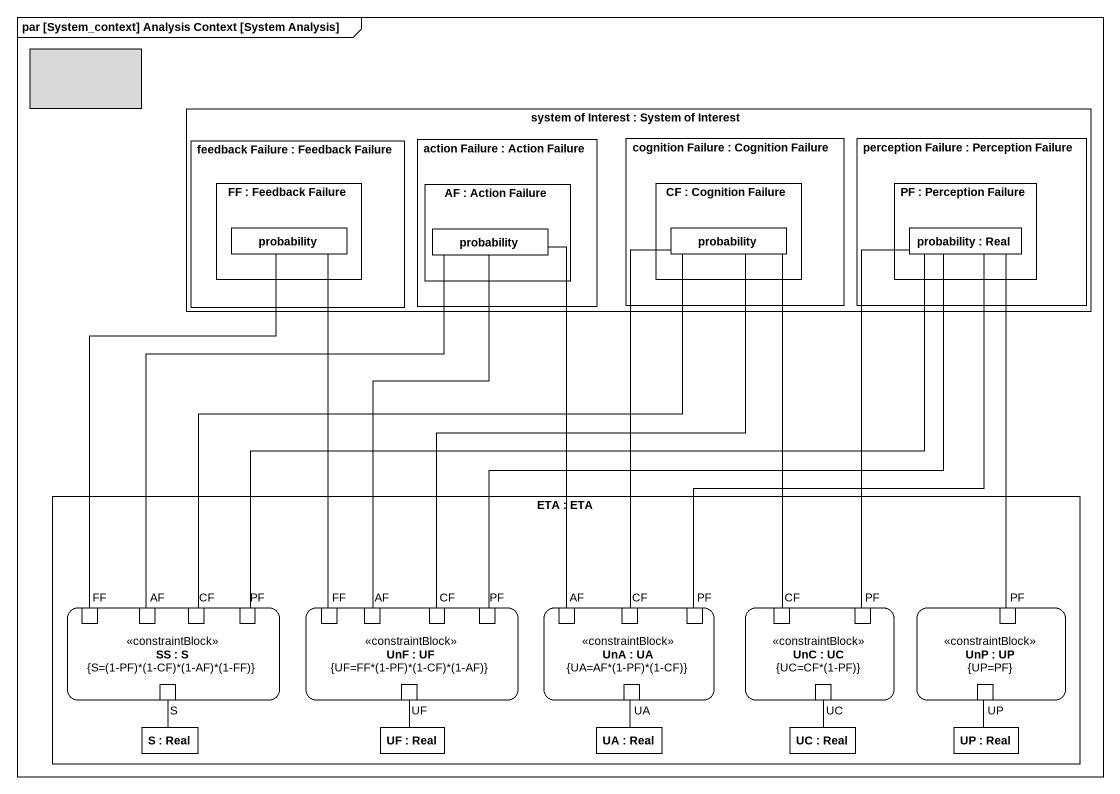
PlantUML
@startuml
mainframe par [System_context] Analysis Context [System Analysis]
rectangle " " as rectangle1 #D9D9D9
rectangle "system of Interest : System of Interest" as system_of_Interest #FFFFFF {
  rectangle "feedback Failure : Feedback Failure" as feedback_Failure #FFFFFF {
    rectangle "FF : Feedback Failure" as FF #FFFFFF {
      rectangle probability #FFFFFF
    }
  }
  rectangle "action Failure : Action Failure" as action_Failure #FFFFFF {
    rectangle "AF : Action Failure" as AF #FFFFFF {
      rectangle "probability" as probability_2 #FFFFFF
    }
  }
  rectangle "cognition Failure : Cognition Failure" as cognition_Failure #FFFFFF {
    rectangle "CF : Cognition Failure" as CF #FFFFFF {
      rectangle "probability" as probability_3 #FFFFFF
    }
  }
  rectangle "perception Failure : Perception Failure" as perception_Failure #FFFFFF {
    rectangle "PF : Perception Failure" as PF #FFFFFF {
      rectangle "probability : Real" as probability_4 #FFFFFF
    }
  }
}
rectangle "ETA : ETA" as ETA #FFFFFF {
  rectangle "SS : S\n{S=(1-PF)*(1-CF)*(1-AF)*(1-FF)}" as SS <<constraintBlock>> #FFFFFF {
    port "FF" as FF_2 #FFFFFF
    port "AF" as AF_2 #FFFFFF
    port "CF" as CF_2 #FFFFFF
    port "PF" as PF_2 #FFFFFF
    port S #FFFFFF
  }
  rectangle "UnF : UF\n{UF=FF*(1-PF)*(1-CF)*(1-AF)}" as UnF <<constraintBlock>> #FFFFFF {
    port "FF" as FF_3 #FFFFFF
    port "AF" as AF_3 #FFFFFF
    port "CF" as CF_3 #FFFFFF
    port "PF" as PF_3 #FFFFFF
    port UF #FFFFFF
  }
  rectangle "UnA : UA\n{UA=AF*(1-PF)*(1-CF)}" as UnA <<constraintBlock>> #FFFFFF {
    port "AF" as AF_4 #FFFFFF
    port "CF" as CF_4 #FFFFFF
    port "PF" as PF_4 #FFFFFF
    port UA #FFFFFF
  }
  rectangle "UnC : UC\n{UC=CF*(1-PF)}" as UnC <<constraintBlock>> #FFFFFF {
    port "CF" as CF_5 #FFFFFF
    port "PF" as PF_5 #FFFFFF
    port UC #FFFFFF
  }
  rectangle "UnP : UP\n{UP=PF}" as UnP <<constraintBlock>> #FFFFFF {
    port "PF" as PF_6 #FFFFFF
    port "UP" as UP_ #FFFFFF
  }
  rectangle "S : Real" as S_2 #FFFFFF
  rectangle "UF : Real" as UF_2 #FFFFFF
  rectangle "UA : Real" as UA_2 #FFFFFF
  rectangle "UC : Real" as UC_2 #FFFFFF
  rectangle "UP : Real" as UP__2 #FFFFFF
}
probability -- FF_2
probability -- FF_3
probability_2 -- AF_2
probability_2 -- AF_3
probability_2 -- AF_4
probability_3 -- CF_2
probability_3 -- CF_3
probability_3 -- CF_4
probability_3 -- CF_5
probability_4 -left- PF_2
probability_4 -- PF_3
probability_4 -- PF_4
probability_4 -- PF_5
probability_4 -- PF_6
S_2 -up- S
UF_2 -up- UF
UA_2 -up- UA
UC_2 -up- UC
UP__2 -up- UP_
@enduml
